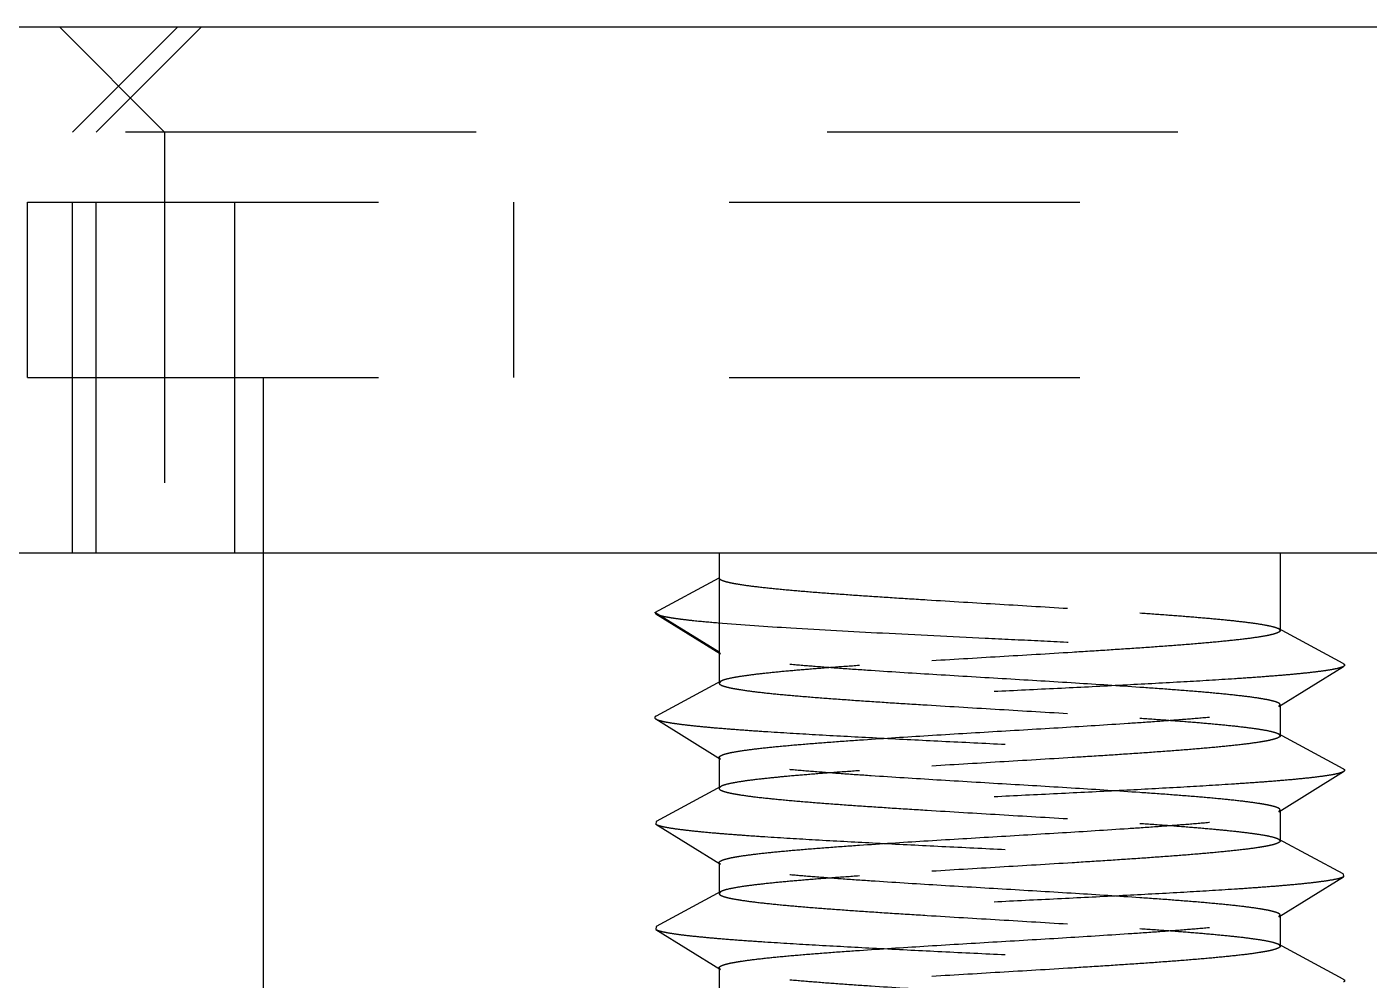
# Model space of a CAD drawing. Header units: inches. Extents: x 1246 to 1707, y -383 to -57.
# Drawn here: x 1402.504 to 1406.331, y -299.105 to -296.386 of the extents above; entities that cross this region are included whole.
import ezdxf

# ---------------------------------------------------------------- set-up
doc = ezdxf.new("R2010")
doc.units = ezdxf.units.IN
doc.header["$LTSCALE"] = 10
doc.header["$MEASUREMENT"] = 0
doc.linetypes.add('CENTER', pattern=[0.6, 0.375, -0.075, 0.075, -0.075])
doc.linetypes.add('HIDDEN', pattern=[0.2, 0.1, -0.1])
doc.layers.get('0').update_dxf_attribs({"linetype": 'CONTINUOUS'})
doc.layers.add('02___PRT_ALL_AXES', color=7, linetype='CONTINUOUS')
doc.layers.add('DEFAULT_2', color=8, linetype='HIDDEN')

msp = doc.modelspace()

# ---------------------------------------------------------------- linework, layer by layer
at = {"color": 7, "linetype": 'Continuous'}
for p, q in [((1319.6313, -296.386), (1637.9271, -296.386)), ((1319.6313, -297.886), (1637.9271, -297.886))]:
    msp.add_line(p, q, dxfattribs=at)
at = {"linetype": 'CENTER'}
msp.add_arc((1478.7792, -1654.6488), 1356.7628, 83.2637115, 96.7362885, dxfattribs=at)
at = {"layer": '02___PRT_ALL_AXES', "color": 8, "linetype": 'HIDDEN'}
msp.add_line((1403.178, -297.386), (1403.178, -297.886), dxfattribs=at)
at = {"layer": '02___PRT_ALL_AXES', "color": 7, "linetype": 'Continuous'}
msp.add_line((1403.178, -297.886), (1403.178, -301.286), dxfattribs=at)
at = {"layer": 'DEFAULT_2', "color": 8, "linetype": 'HIDDEN'}
for p, q in [((1402.8971, -296.686), (1402.5971, -296.386)), ((1402.9346, -296.386), (1402.6346, -296.686)), ((1403.0021, -296.386), (1402.7021, -296.686)), ((1403.0971, -297.886), (1403.0971, -296.386)), ((1613.7858, -296.686), (1326.8971, -296.686)), ((1402.6346, -297.886), (1402.6346, -296.686)), ((1402.7021, -297.886), (1402.7021, -296.686)), ((1402.8971, -296.686), (1402.8971, -297.886)), ((1402.5067, -297.386), (1402.5067, -296.886)), ((1402.5067, -296.886), (1408.0493, -296.886)), ((1403.8924, -297.386), (1403.8924, -296.886)), ((1402.5067, -297.386), (1408.0493, -297.386)), ((1404.478, -297.886), (1404.478, -298.2574)), ((1406.078, -297.886), (1406.078, -298.1074)), ((1404.2945, -298.056), (1404.478, -297.9574)), ((1404.2945, -298.056), (1404.2975, -298.0598)), ((1404.478, -298.1696), (1404.2945, -298.056)), ((1404.2975, -298.0598), (1404.4817, -298.1742)), ((1406.2576, -298.2017), (1406.0731, -298.1021)), ((1406.0731, -298.1021), (1406.078, -298.1074)), ((1404.4817, -298.1742), (1404.478, -298.1696)), ((1406.0743, -298.3242), (1406.2585, -298.2098)), ((1404.4829, -298.2521), (1404.2985, -298.3517)), ((1404.4829, -298.2521), (1404.478, -298.2574)), ((1406.0743, -298.3242), (1406.078, -298.3196)), ((1406.078, -298.3196), (1406.078, -298.4074)), ((1404.2975, -298.3598), (1404.4817, -298.4742)), ((1406.2576, -298.5017), (1406.0731, -298.4021)), ((1406.0731, -298.4021), (1406.078, -298.4074)), ((1404.478, -298.4696), (1404.478, -298.5574)), ((1404.4817, -298.4742), (1404.478, -298.4696)), ((1406.0743, -298.6242), (1406.2585, -298.5098)), ((1404.4829, -298.5521), (1404.2985, -298.6517)), ((1404.4829, -298.5521), (1404.478, -298.5574)), ((1406.0743, -298.6242), (1406.078, -298.6196)), ((1406.078, -298.6196), (1406.078, -298.7074)), ((1404.2985, -298.6517), (1404.2975, -298.6598)), ((1404.2975, -298.6598), (1404.4817, -298.7742)), ((1406.2576, -298.8017), (1406.0731, -298.7021)), ((1406.0731, -298.7021), (1406.078, -298.7074)), ((1404.478, -298.7696), (1404.478, -298.8574)), ((1404.4817, -298.7742), (1404.478, -298.7696)), ((1406.0743, -298.9242), (1406.2585, -298.8098)), ((1406.2576, -298.8017), (1406.2585, -298.8098)), ((1404.4829, -298.8521), (1404.2985, -298.9517)), ((1404.4829, -298.8521), (1404.478, -298.8574)), ((1406.0743, -298.9242), (1406.078, -298.9196)), ((1406.078, -298.9196), (1406.078, -299.0074)), ((1404.2985, -298.9517), (1404.2975, -298.9598)), ((1404.2975, -298.9598), (1404.4817, -299.0742)), ((1406.0731, -299.0021), (1406.078, -299.0074)), ((1406.2576, -299.1017), (1406.0731, -299.0021)), ((1404.478, -299.0696), (1404.478, -299.1574)), ((1404.4817, -299.0742), (1404.478, -299.0696))]:
    msp.add_line(p, q, dxfattribs=at)
for points, knots in [([(1404.478, -297.9574), (1404.478, -297.9586), (1404.4794, -297.9605), (1404.482, -297.9622), (1404.4866, -297.9645), (1404.4944, -297.9672), (1404.5063, -297.9702), (1404.5215, -297.9733), (1404.5481, -297.9777), (1404.5891, -297.9831), (1404.6469, -297.9891), (1404.7155, -297.9953), (1404.7938, -298.0014), (1404.8803, -298.0076), (1404.9736, -298.0138), (1405.1069, -298.0222), (1405.278, -298.0324), (1405.4804, -298.0445), (1405.6137, -298.0529), (1405.678, -298.0574)], [0, 0, 0, 0, 0.002951, 0.005145, 0.007941, 0.015462, 0.025645, 0.038495, 0.053985, 0.092669, 0.1411, 0.19848, 0.263849, 0.336102, 0.414008, 0.496243, 0.668052, 0.839852, 1, 1, 1, 1]), ([(1404.2975, -298.0598), (1404.2998, -298.0612), (1404.3062, -298.0636), (1404.318, -298.0667), (1404.3341, -298.0698), (1404.3545, -298.0729), (1404.379, -298.0761), (1404.4196, -298.0806), (1404.4521, -298.0835), (1404.475, -298.0854)], [0, 0, 0, 0, 0.04471, 0.112491, 0.203751, 0.318314, 0.455838, 0.615766, 1, 1, 1, 1]), ([(1405.678, -298.0574), (1405.7041, -298.0592), (1405.754, -298.0627), (1405.8254, -298.0683), (1405.8892, -298.0738), (1405.9447, -298.0793), (1405.991, -298.0847), (1406.0277, -298.0901), (1406.0518, -298.0948), (1406.0658, -298.0989), (1406.0711, -298.101), (1406.0731, -298.1021)], [0, 0, 0, 0, 0.196693, 0.37717, 0.538715, 0.679239, 0.796913, 0.890175, 0.957973, 0.982173, 1, 1, 1, 1]), ([(1404.475, -298.0854), (1404.544, -298.0912), (1404.7004, -298.1015), (1404.9545, -298.1153), (1405.1893, -298.1267), (1405.3857, -298.1363), (1405.5315, -298.1434), (1405.6715, -298.1506), (1405.8024, -298.1578), (1405.9212, -298.1649), (1406.0251, -298.172), (1406.1013, -298.1782), (1406.1529, -298.1833), (1406.1843, -298.1869), (1406.2104, -298.1904), (1406.2311, -298.1939), (1406.2463, -298.1974), (1406.2546, -298.2001), (1406.2576, -298.2017)], [0, 0, 0, 0, 0.116215, 0.263038, 0.427014, 0.510758, 0.5931, 0.672139, 0.746052, 0.813137, 0.871851, 0.920849, 0.941346, 0.959022, 0.973777, 0.985542, 0.994277, 1, 1, 1, 1]), ([(1406.078, -298.1074), (1406.078, -298.1086), (1406.0766, -298.1105), (1406.074, -298.1122), (1406.0695, -298.1145), (1406.0617, -298.1172), (1406.0498, -298.1202), (1406.0346, -298.1233), (1406.008, -298.1277), (1405.967, -298.133), (1405.9092, -298.1391), (1405.8406, -298.1453), (1405.7624, -298.1514), (1405.6758, -298.1576), (1405.5825, -298.1638), (1405.4492, -298.1722), (1405.2781, -298.1824), (1405.0757, -298.1945), (1404.9423, -298.2029), (1404.878, -298.2074)], [0, 0, 0, 0, 0.002946, 0.005136, 0.007926, 0.015442, 0.025615, 0.038456, 0.053942, 0.09261, 0.141033, 0.198411, 0.263781, 0.33604, 0.413953, 0.496193, 0.668011, 0.839832, 1, 1, 1, 1]), ([(1405.678, -298.2696), (1405.6168, -298.2654), (1405.4899, -298.2572), (1405.2969, -298.2457), (1405.1027, -298.2341), (1404.9456, -298.2243), (1404.8284, -298.2162), (1404.7501, -298.2103), (1404.68, -298.2044), (1404.6192, -298.1986), (1404.5687, -298.1927), (1404.5334, -298.1877), (1404.5109, -298.1834), (1404.4984, -298.1805), (1404.4889, -298.1776), (1404.4837, -298.1754), (1404.4817, -298.1742)], [0, 0, 0, 0, 0.153215, 0.317568, 0.482925, 0.639047, 0.710595, 0.776296, 0.835139, 0.886221, 0.928765, 0.962148, 0.975256, 0.985931, 0.994162, 1, 1, 1, 1]), ([(1406.2585, -298.2098), (1406.2571, -298.2107), (1406.2533, -298.2123), (1406.243, -298.2156), (1406.2248, -298.2193), (1406.197, -298.2236), (1406.1612, -298.2279), (1406.1178, -298.2323), (1406.0671, -298.2367), (1406.0097, -298.2411), (1405.921, -298.2472), (1405.7973, -298.2546), (1405.6364, -298.2633), (1405.4633, -298.272), (1405.2837, -298.2808), (1405.104, -298.2895), (1404.9303, -298.2982), (1404.7685, -298.3069), (1404.6437, -298.3144), (1404.5541, -298.3205), (1404.4958, -298.3249), (1404.4443, -298.3292), (1404.4, -298.3336), (1404.3632, -298.3379), (1404.3343, -298.3422), (1404.3153, -298.346), (1404.3042, -298.3492), (1404.3001, -298.3508), (1404.2985, -298.3517)], [0, 0, 0, 0, 0.002611, 0.006215, 0.016495, 0.030864, 0.049236, 0.071467, 0.097374, 0.12674, 0.159315, 0.232952, 0.315766, 0.404918, 0.497344, 0.589872, 0.679323, 0.762625, 0.836921, 0.869882, 0.899668, 0.926026, 0.948731, 0.9676, 0.982482, 0.993281, 0.997144, 1, 1, 1, 1]), ([(1404.878, -298.2074), (1404.852, -298.2092), (1404.802, -298.2127), (1404.7307, -298.2183), (1404.6668, -298.2238), (1404.6114, -298.2293), (1404.565, -298.2347), (1404.5284, -298.2401), (1404.5042, -298.2448), (1404.4902, -298.2489), (1404.485, -298.251), (1404.4829, -298.2521)], [0, 0, 0, 0, 0.196709, 0.377163, 0.538697, 0.679227, 0.796903, 0.890174, 0.957969, 0.982175, 1, 1, 1, 1]), ([(1406.2576, -298.2017), (1406.2586, -298.2023), (1406.2602, -298.2033), (1406.2617, -298.2053), (1406.2615, -298.2068), (1406.2606, -298.2084), (1406.2594, -298.2092), (1406.2585, -298.2098)], [0, 0, 0, 0, 0.316104, 0.524236, 0.615623, 0.718573, 1, 1, 1, 1]), ([(1404.478, -298.2574), (1404.478, -298.2586), (1404.4794, -298.2605), (1404.482, -298.2622), (1404.4866, -298.2645), (1404.4944, -298.2672), (1404.5063, -298.2702), (1404.5215, -298.2733), (1404.5481, -298.2777), (1404.5891, -298.2831), (1404.6469, -298.2892), (1404.7155, -298.2953), (1404.7938, -298.3014), (1404.8803, -298.3076), (1404.9736, -298.3138), (1405.1069, -298.3222), (1405.278, -298.3324), (1405.4804, -298.3445), (1405.6137, -298.3529), (1405.678, -298.3574)], [0, 0, 0, 0, 0.002951, 0.005147, 0.007944, 0.015466, 0.025647, 0.038499, 0.05399, 0.092674, 0.141104, 0.198485, 0.263857, 0.336107, 0.414011, 0.496244, 0.668052, 0.839855, 1, 1, 1, 1]), ([(1406.078, -298.3196), (1406.078, -298.3184), (1406.0766, -298.3165), (1406.074, -298.3147), (1406.0695, -298.3124), (1406.0616, -298.3098), (1406.0497, -298.3067), (1406.0345, -298.3037), (1406.0079, -298.2992), (1405.9669, -298.2939), (1405.9091, -298.2878), (1405.8405, -298.2817), (1405.7623, -298.2755), (1405.707, -298.2716), (1405.678, -298.2696)], [0, 0, 0, 0, 0.008786, 0.015321, 0.023648, 0.046042, 0.076335, 0.114577, 0.160673, 0.27577, 0.419851, 0.590553, 0.785114, 1, 1, 1, 1]), ([(1404.2985, -298.3517), (1404.2974, -298.3523), (1404.2958, -298.3533), (1404.2944, -298.3553), (1404.2945, -298.3568), (1404.2954, -298.3584), (1404.2966, -298.3592), (1404.2975, -298.3598)], [0, 0, 0, 0, 0.316081, 0.524228, 0.615626, 0.718557, 1, 1, 1, 1]), ([(1404.878, -298.4196), (1404.9392, -298.4154), (1405.0661, -298.4072), (1405.2592, -298.3957), (1405.4534, -298.3841), (1405.6105, -298.3743), (1405.7277, -298.3662), (1405.806, -298.3603), (1405.8761, -298.3544), (1405.9368, -298.3485), (1405.9874, -298.3427), (1406.0227, -298.3377), (1406.0451, -298.3334), (1406.0576, -298.3305), (1406.0671, -298.3276), (1406.0723, -298.3254), (1406.0743, -298.3242)], [0, 0, 0, 0, 0.153219, 0.317585, 0.482945, 0.639064, 0.710611, 0.776315, 0.83516, 0.886237, 0.928778, 0.962155, 0.975262, 0.985932, 0.994163, 1, 1, 1, 1]), ([(1404.2975, -298.3598), (1404.299, -298.3607), (1404.3027, -298.3623), (1404.313, -298.3656), (1404.3312, -298.3693), (1404.3591, -298.3736), (1404.3949, -298.3779), (1404.4383, -298.3823), (1404.4889, -298.3867), (1404.5464, -298.3911), (1404.6351, -298.3972), (1404.7588, -298.4046), (1404.9196, -298.4133), (1405.0928, -298.422), (1405.2723, -298.4308), (1405.452, -298.4395), (1405.6258, -298.4482), (1405.7876, -298.4569), (1405.9123, -298.4644), (1406.002, -298.4705), (1406.0602, -298.4749), (1406.1117, -298.4792), (1406.1561, -298.4836), (1406.1929, -298.4879), (1406.2217, -298.4922), (1406.2408, -298.496), (1406.2518, -298.4992), (1406.2559, -298.5008), (1406.2576, -298.5017)], [0, 0, 0, 0, 0.002611, 0.006216, 0.016495, 0.030865, 0.049236, 0.071467, 0.097374, 0.12674, 0.159315, 0.232952, 0.315766, 0.404918, 0.497344, 0.589872, 0.679323, 0.762625, 0.836921, 0.869882, 0.899668, 0.926025, 0.948731, 0.9676, 0.982482, 0.99328, 0.997143, 1, 1, 1, 1]), ([(1405.678, -298.3574), (1405.7041, -298.3592), (1405.754, -298.3627), (1405.8254, -298.3683), (1405.8892, -298.3738), (1405.9447, -298.3793), (1405.991, -298.3847), (1406.0277, -298.3901), (1406.0518, -298.3948), (1406.0658, -298.3989), (1406.0711, -298.401), (1406.0731, -298.4021)], [0, 0, 0, 0, 0.196688, 0.377164, 0.538712, 0.679237, 0.796915, 0.890178, 0.957977, 0.982175, 1, 1, 1, 1]), ([(1404.478, -298.4696), (1404.478, -298.4684), (1404.4795, -298.4665), (1404.4821, -298.4647), (1404.4866, -298.4624), (1404.4944, -298.4597), (1404.5063, -298.4567), (1404.5216, -298.4537), (1404.5482, -298.4492), (1404.5891, -298.4439), (1404.647, -298.4378), (1404.7156, -298.4317), (1404.7938, -298.4255), (1404.849, -298.4216), (1404.878, -298.4196)], [0, 0, 0, 0, 0.008793, 0.015335, 0.023667, 0.046068, 0.076369, 0.114618, 0.160717, 0.275825, 0.419907, 0.590602, 0.785144, 1, 1, 1, 1]), ([(1406.078, -298.4074), (1406.078, -298.4086), (1406.0766, -298.4105), (1406.074, -298.4122), (1406.0695, -298.4145), (1406.0617, -298.4172), (1406.0498, -298.4202), (1406.0346, -298.4233), (1406.008, -298.4277), (1405.967, -298.433), (1405.9092, -298.4391), (1405.8406, -298.4453), (1405.7624, -298.4514), (1405.6758, -298.4576), (1405.5825, -298.4638), (1405.4492, -298.4722), (1405.2781, -298.4824), (1405.0757, -298.4945), (1404.9423, -298.5029), (1404.878, -298.5074)], [0, 0, 0, 0, 0.002947, 0.005136, 0.007927, 0.015443, 0.025617, 0.038458, 0.053945, 0.092616, 0.141039, 0.198415, 0.263784, 0.336042, 0.413954, 0.496196, 0.668015, 0.839831, 1, 1, 1, 1]), ([(1405.678, -298.5696), (1405.6168, -298.5654), (1405.4899, -298.5572), (1405.2969, -298.5457), (1405.1027, -298.5341), (1404.9456, -298.5243), (1404.8284, -298.5162), (1404.7501, -298.5103), (1404.68, -298.5044), (1404.6192, -298.4985), (1404.5687, -298.4927), (1404.5334, -298.4877), (1404.5109, -298.4834), (1404.4984, -298.4805), (1404.4889, -298.4776), (1404.4837, -298.4754), (1404.4817, -298.4742)], [0, 0, 0, 0, 0.153219, 0.317574, 0.482931, 0.639056, 0.710605, 0.776306, 0.83515, 0.886228, 0.928771, 0.962153, 0.97526, 0.985931, 0.994163, 1, 1, 1, 1]), ([(1406.2576, -298.5017), (1406.2586, -298.5023), (1406.2602, -298.5033), (1406.2617, -298.5053), (1406.2615, -298.5068), (1406.2606, -298.5084), (1406.2594, -298.5092), (1406.2585, -298.5098)], [0, 0, 0, 0, 0.316082, 0.524236, 0.615651, 0.718581, 1, 1, 1, 1]), ([(1406.2585, -298.5098), (1406.2571, -298.5107), (1406.2533, -298.5123), (1406.243, -298.5156), (1406.2248, -298.5193), (1406.197, -298.5236), (1406.1612, -298.5279), (1406.1178, -298.5323), (1406.0671, -298.5367), (1406.0097, -298.5411), (1405.921, -298.5472), (1405.7973, -298.5546), (1405.6364, -298.5633), (1405.4633, -298.572), (1405.2837, -298.5808), (1405.104, -298.5895), (1404.9303, -298.5982), (1404.7685, -298.6069), (1404.6437, -298.6144), (1404.5541, -298.6205), (1404.4958, -298.6249), (1404.4443, -298.6292), (1404.4, -298.6336), (1404.3632, -298.6379), (1404.3343, -298.6422), (1404.3153, -298.646), (1404.3042, -298.6492), (1404.3001, -298.6508), (1404.2985, -298.6517)], [0, 0, 0, 0, 0.002611, 0.006217, 0.016495, 0.030866, 0.049236, 0.071468, 0.097374, 0.126741, 0.159315, 0.232952, 0.315766, 0.404918, 0.497344, 0.589872, 0.679323, 0.762625, 0.836921, 0.869881, 0.899668, 0.926024, 0.948731, 0.967599, 0.982482, 0.993279, 0.997143, 1, 1, 1, 1]), ([(1404.878, -298.5074), (1404.852, -298.5092), (1404.802, -298.5127), (1404.7307, -298.5183), (1404.6668, -298.5238), (1404.6114, -298.5293), (1404.565, -298.5347), (1404.5284, -298.5401), (1404.5042, -298.5448), (1404.4902, -298.5489), (1404.485, -298.551), (1404.4829, -298.5521)], [0, 0, 0, 0, 0.196694, 0.377169, 0.538708, 0.679229, 0.796904, 0.89017, 0.957973, 0.982173, 1, 1, 1, 1]), ([(1404.478, -298.5574), (1404.478, -298.5586), (1404.4794, -298.5605), (1404.482, -298.5622), (1404.4866, -298.5645), (1404.4944, -298.5672), (1404.5063, -298.5702), (1404.5215, -298.5733), (1404.5481, -298.5777), (1404.5891, -298.5831), (1404.6469, -298.5891), (1404.7155, -298.5953), (1404.7938, -298.6014), (1404.8803, -298.6076), (1404.9736, -298.6138), (1405.1069, -298.6222), (1405.278, -298.6324), (1405.4804, -298.6445), (1405.6137, -298.6529), (1405.678, -298.6574)], [0, 0, 0, 0, 0.002951, 0.005144, 0.007939, 0.015463, 0.025642, 0.03849, 0.053982, 0.092659, 0.141089, 0.19847, 0.263839, 0.336093, 0.413997, 0.496228, 0.668038, 0.839847, 1, 1, 1, 1]), ([(1406.078, -298.6196), (1406.078, -298.6184), (1406.0766, -298.6165), (1406.074, -298.6147), (1406.0695, -298.6124), (1406.0617, -298.6098), (1406.0497, -298.6067), (1406.0345, -298.6037), (1406.0079, -298.5992), (1405.967, -298.5939), (1405.9091, -298.5878), (1405.8405, -298.5817), (1405.7623, -298.5755), (1405.707, -298.5716), (1405.678, -298.5696)], [0, 0, 0, 0, 0.008781, 0.015312, 0.023635, 0.04602, 0.076306, 0.114544, 0.160637, 0.275732, 0.419816, 0.590523, 0.785097, 1, 1, 1, 1]), ([(1404.878, -298.7196), (1404.9392, -298.7154), (1405.0661, -298.7072), (1405.2592, -298.6957), (1405.4534, -298.6841), (1405.6105, -298.6743), (1405.7277, -298.6662), (1405.806, -298.6603), (1405.8761, -298.6544), (1405.9368, -298.6485), (1405.9874, -298.6427), (1406.0227, -298.6377), (1406.0451, -298.6334), (1406.0576, -298.6305), (1406.0671, -298.6276), (1406.0723, -298.6254), (1406.0743, -298.6242)], [0, 0, 0, 0, 0.153218, 0.317584, 0.482947, 0.639065, 0.710611, 0.776314, 0.835159, 0.886236, 0.928778, 0.962156, 0.975263, 0.985933, 0.994163, 1, 1, 1, 1]), ([(1405.678, -298.6574), (1405.7041, -298.6592), (1405.754, -298.6627), (1405.8254, -298.6683), (1405.8892, -298.6738), (1405.9447, -298.6793), (1405.991, -298.6847), (1406.0277, -298.6901), (1406.0518, -298.6948), (1406.0658, -298.6989), (1406.0711, -298.701), (1406.0731, -298.7021)], [0, 0, 0, 0, 0.196687, 0.377166, 0.538714, 0.67924, 0.796917, 0.890181, 0.95798, 0.982176, 1, 1, 1, 1]), ([(1404.2975, -298.6598), (1404.299, -298.6607), (1404.3027, -298.6623), (1404.313, -298.6656), (1404.3312, -298.6693), (1404.3591, -298.6736), (1404.3949, -298.6779), (1404.4383, -298.6823), (1404.4889, -298.6867), (1404.5464, -298.6911), (1404.6351, -298.6972), (1404.7588, -298.7046), (1404.9196, -298.7133), (1405.0928, -298.722), (1405.2723, -298.7308), (1405.452, -298.7395), (1405.6258, -298.7482), (1405.7876, -298.7569), (1405.9123, -298.7644), (1406.002, -298.7705), (1406.0602, -298.7749), (1406.1117, -298.7792), (1406.1561, -298.7836), (1406.1929, -298.7879), (1406.2217, -298.7922), (1406.2408, -298.796), (1406.2518, -298.7992), (1406.2559, -298.8008), (1406.2576, -298.8017)], [0, 0, 0, 0, 0.002611, 0.006217, 0.016495, 0.030866, 0.049236, 0.071468, 0.097374, 0.126741, 0.159315, 0.232952, 0.315766, 0.404918, 0.497344, 0.589872, 0.679323, 0.762625, 0.836921, 0.869881, 0.899668, 0.926024, 0.948731, 0.967598, 0.982482, 0.993279, 0.997142, 1, 1, 1, 1]), ([(1404.478, -298.7696), (1404.478, -298.7684), (1404.4795, -298.7665), (1404.4821, -298.7647), (1404.4866, -298.7624), (1404.4944, -298.7597), (1404.5063, -298.7567), (1404.5216, -298.7537), (1404.5482, -298.7492), (1404.5891, -298.7439), (1404.647, -298.7378), (1404.7156, -298.7317), (1404.7938, -298.7255), (1404.849, -298.7216), (1404.878, -298.7196)], [0, 0, 0, 0, 0.008795, 0.015339, 0.023673, 0.046078, 0.076382, 0.114633, 0.160732, 0.27584, 0.41992, 0.590611, 0.785151, 1, 1, 1, 1]), ([(1406.078, -298.7074), (1406.078, -298.7086), (1406.0766, -298.7105), (1406.074, -298.7122), (1406.0695, -298.7145), (1406.0617, -298.7172), (1406.0498, -298.7202), (1406.0346, -298.7233), (1406.008, -298.7277), (1405.967, -298.733), (1405.9092, -298.7391), (1405.8406, -298.7453), (1405.7624, -298.7514), (1405.6758, -298.7576), (1405.5825, -298.7638), (1405.4492, -298.7722), (1405.2781, -298.7824), (1405.0757, -298.7945), (1404.9423, -298.8029), (1404.878, -298.8074)], [0, 0, 0, 0, 0.002946, 0.005135, 0.007925, 0.01544, 0.025613, 0.038453, 0.053939, 0.092609, 0.141032, 0.198407, 0.263774, 0.33603, 0.413943, 0.496185, 0.668011, 0.839829, 1, 1, 1, 1]), ([(1406.2585, -298.8098), (1406.2571, -298.8107), (1406.2533, -298.8123), (1406.243, -298.8156), (1406.2248, -298.8193), (1406.197, -298.8236), (1406.1612, -298.8279), (1406.1178, -298.8323), (1406.0671, -298.8367), (1406.0097, -298.8411), (1405.921, -298.8472), (1405.7973, -298.8546), (1405.6364, -298.8633), (1405.4633, -298.872), (1405.2837, -298.8808), (1405.104, -298.8895), (1404.9303, -298.8982), (1404.7685, -298.9069), (1404.6437, -298.9144), (1404.5541, -298.9205), (1404.4958, -298.9249), (1404.4443, -298.9292), (1404.4, -298.9336), (1404.3632, -298.9379), (1404.3343, -298.9422), (1404.3153, -298.946), (1404.3042, -298.9492), (1404.3001, -298.9508), (1404.2985, -298.9517)], [0, 0, 0, 0, 0.002611, 0.006217, 0.016495, 0.030866, 0.049236, 0.071468, 0.097374, 0.126741, 0.159315, 0.232952, 0.315766, 0.404918, 0.497344, 0.589872, 0.679323, 0.762625, 0.836921, 0.869881, 0.899668, 0.926024, 0.948731, 0.967598, 0.982482, 0.993279, 0.997142, 1, 1, 1, 1]), ([(1405.678, -298.8696), (1405.6168, -298.8654), (1405.4899, -298.8572), (1405.2969, -298.8457), (1405.1027, -298.8341), (1404.9456, -298.8243), (1404.8284, -298.8162), (1404.7501, -298.8103), (1404.68, -298.8044), (1404.6192, -298.7985), (1404.5687, -298.7927), (1404.5334, -298.7877), (1404.5109, -298.7834), (1404.4984, -298.7805), (1404.4889, -298.7776), (1404.4837, -298.7754), (1404.4817, -298.7742)], [0, 0, 0, 0, 0.153219, 0.317575, 0.482929, 0.639053, 0.710603, 0.776306, 0.83515, 0.886228, 0.92877, 0.962153, 0.97526, 0.985931, 0.994164, 1, 1, 1, 1]), ([(1404.878, -298.8074), (1404.852, -298.8092), (1404.802, -298.8127), (1404.7307, -298.8183), (1404.6668, -298.8238), (1404.6114, -298.8293), (1404.565, -298.8347), (1404.5284, -298.8401), (1404.5042, -298.8448), (1404.4902, -298.8489), (1404.485, -298.851), (1404.4829, -298.8521)], [0, 0, 0, 0, 0.196695, 0.377171, 0.538714, 0.679235, 0.796907, 0.890171, 0.957972, 0.982173, 1, 1, 1, 1]), ([(1404.478, -298.8574), (1404.478, -298.8586), (1404.4794, -298.8605), (1404.482, -298.8622), (1404.4865, -298.8645), (1404.4944, -298.8672), (1404.5063, -298.8702), (1404.5215, -298.8733), (1404.5481, -298.8777), (1404.589, -298.883), (1404.6469, -298.8891), (1404.7155, -298.8953), (1404.7937, -298.9014), (1404.8802, -298.9076), (1404.9736, -298.9138), (1405.1069, -298.9222), (1405.278, -298.9324), (1405.4804, -298.9445), (1405.6137, -298.9529), (1405.678, -298.9574)], [0, 0, 0, 0, 0.002949, 0.00514, 0.007933, 0.015453, 0.025628, 0.038472, 0.05396, 0.092632, 0.141056, 0.198435, 0.263805, 0.336061, 0.41397, 0.496206, 0.668022, 0.839839, 1, 1, 1, 1]), ([(1406.078, -298.9196), (1406.078, -298.9184), (1406.0766, -298.9165), (1406.074, -298.9147), (1406.0695, -298.9124), (1406.0617, -298.9098), (1406.0497, -298.9067), (1406.0345, -298.9037), (1406.0079, -298.8992), (1405.967, -298.8939), (1405.9091, -298.8878), (1405.8405, -298.8817), (1405.7623, -298.8755), (1405.707, -298.8716), (1405.678, -298.8696)], [0, 0, 0, 0, 0.008779, 0.015303, 0.023617, 0.045999, 0.076283, 0.11451, 0.160603, 0.275693, 0.419792, 0.590503, 0.785066, 1, 1, 1, 1]), ([(1404.878, -299.0196), (1404.9392, -299.0154), (1405.0661, -299.0072), (1405.2592, -298.9957), (1405.4534, -298.9841), (1405.6105, -298.9743), (1405.7277, -298.9662), (1405.806, -298.9603), (1405.8761, -298.9544), (1405.9368, -298.9485), (1405.9874, -298.9427), (1406.0227, -298.9377), (1406.0451, -298.9334), (1406.0576, -298.9305), (1406.0671, -298.9276), (1406.0723, -298.9254), (1406.0743, -298.9242)], [0, 0, 0, 0, 0.153216, 0.31758, 0.482942, 0.639062, 0.710609, 0.776311, 0.835154, 0.886236, 0.928777, 0.962154, 0.975263, 0.985935, 0.994162, 1, 1, 1, 1]), ([(1404.2975, -298.9598), (1404.299, -298.9607), (1404.3027, -298.9623), (1404.313, -298.9656), (1404.3312, -298.9693), (1404.3591, -298.9736), (1404.3949, -298.9779), (1404.4383, -298.9823), (1404.4889, -298.9867), (1404.5464, -298.9911), (1404.6351, -298.9972), (1404.7588, -299.0046), (1404.9196, -299.0133), (1405.0928, -299.022), (1405.2723, -299.0308), (1405.452, -299.0395), (1405.6258, -299.0482), (1405.7876, -299.0569), (1405.9123, -299.0644), (1406.002, -299.0705), (1406.0602, -299.0749), (1406.1117, -299.0792), (1406.1561, -299.0836), (1406.1929, -299.0879), (1406.2217, -299.0922), (1406.2408, -299.096), (1406.2518, -299.0992), (1406.2559, -299.1008), (1406.2576, -299.1017)], [0, 0, 0, 0, 0.00261, 0.006217, 0.016495, 0.030865, 0.049236, 0.071468, 0.097374, 0.126741, 0.159315, 0.232952, 0.315766, 0.404918, 0.497344, 0.589872, 0.679323, 0.762625, 0.836921, 0.869881, 0.899668, 0.926024, 0.948731, 0.967599, 0.982482, 0.993279, 0.997142, 1, 1, 1, 1]), ([(1405.678, -298.9574), (1405.7041, -298.9592), (1405.754, -298.9627), (1405.8254, -298.9683), (1405.8892, -298.9738), (1405.9447, -298.9793), (1405.991, -298.9847), (1406.0277, -298.9901), (1406.0518, -298.9948), (1406.0658, -298.9989), (1406.0711, -299.001), (1406.0731, -299.0021)], [0, 0, 0, 0, 0.196706, 0.377159, 0.538698, 0.67923, 0.796907, 0.890176, 0.957971, 0.982175, 1, 1, 1, 1]), ([(1404.478, -299.0696), (1404.478, -299.0684), (1404.4795, -299.0665), (1404.4821, -299.0647), (1404.4866, -299.0624), (1404.4944, -299.0597), (1404.5063, -299.0567), (1404.5216, -299.0537), (1404.5482, -299.0492), (1404.5891, -299.0439), (1404.647, -299.0378), (1404.7156, -299.0317), (1404.7938, -299.0255), (1404.849, -299.0216), (1404.878, -299.0196)], [0, 0, 0, 0, 0.008794, 0.015336, 0.023669, 0.046072, 0.076374, 0.114624, 0.160722, 0.275827, 0.419908, 0.590601, 0.785144, 1, 1, 1, 1]), ([(1406.078, -299.0074), (1406.078, -299.0086), (1406.0766, -299.0105), (1406.074, -299.0122), (1406.0695, -299.0145), (1406.0617, -299.0172), (1406.0498, -299.0202), (1406.0346, -299.0233), (1406.008, -299.0277), (1405.967, -299.033), (1405.9092, -299.0391), (1405.8406, -299.0453), (1405.7623, -299.0514), (1405.6758, -299.0576), (1405.5825, -299.0638), (1405.4491, -299.0722), (1405.2781, -299.0824), (1405.0757, -299.0945), (1404.9423, -299.1029), (1404.878, -299.1074)], [0, 0, 0, 0, 0.002948, 0.005141, 0.007935, 0.015452, 0.025627, 0.038475, 0.053962, 0.092639, 0.141064, 0.198443, 0.263812, 0.336063, 0.413972, 0.496211, 0.66803, 0.839842, 1, 1, 1, 1]), ([(1405.678, -299.1696), (1405.6168, -299.1654), (1405.4899, -299.1572), (1405.2969, -299.1457), (1405.1027, -299.1341), (1404.9456, -299.1243), (1404.8284, -299.1162), (1404.7501, -299.1103), (1404.68, -299.1044), (1404.6192, -299.0985), (1404.5687, -299.0927), (1404.5334, -299.0877), (1404.5109, -299.0834), (1404.4984, -299.0805), (1404.4889, -299.0776), (1404.4837, -299.0754), (1404.4817, -299.0742)], [0, 0, 0, 0, 0.153218, 0.317576, 0.482929, 0.639051, 0.710601, 0.776305, 0.835151, 0.886229, 0.928771, 0.962152, 0.97526, 0.985931, 0.994163, 1, 1, 1, 1]), ([(1406.2576, -299.1017), (1406.2586, -299.1023), (1406.2603, -299.1033), (1406.2617, -299.1053), (1406.2615, -299.1068), (1406.2606, -299.1084), (1406.2594, -299.1092), (1406.2585, -299.1098)], [0, 0, 0, 0, 0.316234, 0.52428, 0.615716, 0.718695, 1, 1, 1, 1])]:
    msp.add_open_spline(points, degree=3, knots=knots, dxfattribs=at)

doc.saveas('drawing.dxf')
